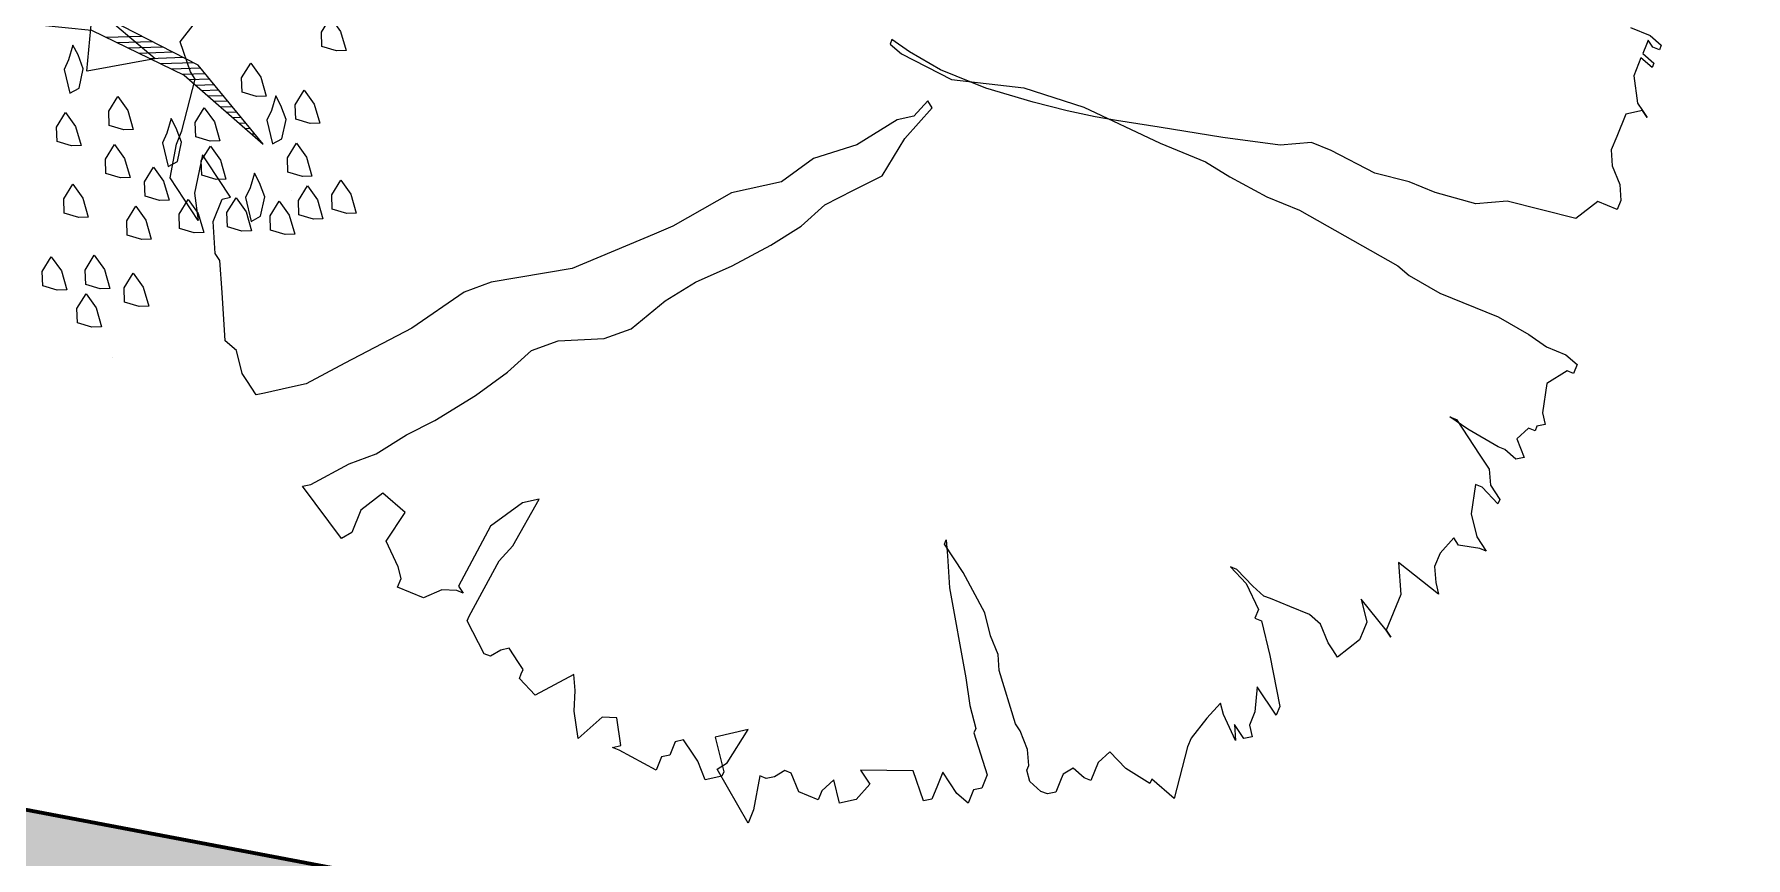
# Model space of a CAD drawing. Header units: millimetres. Extents: x 111 to 1506, y 14 to 566.
# Drawn here: x 224.994 to 227.11, y 92.534 to 93.551 of the extents above; entities that cross this region are included whole.
import ezdxf

# ---------------------------------------------------------------- set-up
doc = ezdxf.new("R2010")
doc.units = ezdxf.units.MM
doc.layers.add('ARBOLES', color=78, linetype='Continuous', lineweight=5)
doc.layers.add('G', color=254, linetype='Continuous', lineweight=5)
doc.layers.add('fer', color=8, linetype='Continuous')

# ---------------------------------------------------------------- blocks, each defined once
blk = doc.blocks.new('tr')
at = {"layer": 'fer', "color": 97}
for p, q in [((1378.7648, 206.7174), (1378.7707, 206.7347)), ((1378.7648, 206.7174), (1378.7707, 206.7347)), ((1378.7707, 206.7347), (1378.7827, 206.7347)), ((1378.7707, 206.7347), (1378.7707, 206.7347)), ((1378.7707, 206.7347), (1378.7827, 206.7347)), ((1378.7707, 206.7347), (1378.7707, 206.7347)), ((1378.7827, 206.7347), (1378.7827, 206.7261)), ((1378.7827, 206.7347), (1378.7827, 206.7261)), ((1378.7827, 206.7261), (1378.8065, 206.7087)), ((1378.7827, 206.7261), (1378.7827, 206.7261)), ((1378.7827, 206.7261), (1378.8065, 206.7087)), ((1378.7827, 206.7261), (1378.7827, 206.7261)), ((1378.8422, 206.7174), (1378.8541, 206.7261)), ((1378.8422, 206.7174), (1378.8541, 206.7261)), ((1378.8541, 206.7261), (1378.86, 206.7174)), ((1378.8541, 206.7261), (1378.8541, 206.7261)), ((1378.8541, 206.7261), (1378.86, 206.7174)), ((1378.8541, 206.7261), (1378.8541, 206.7261)), ((1378.5446, 206.7001), (1378.5625, 206.7087)), ((1378.5446, 206.7001), (1378.5625, 206.7087)), ((1378.5625, 206.7087), (1378.5744, 206.7087)), ((1378.5625, 206.7087), (1378.5625, 206.7087)), ((1378.5625, 206.7087), (1378.5744, 206.7087)), ((1378.5625, 206.7087), (1378.5625, 206.7087)), ((1378.5744, 206.7087), (1378.5744, 206.6827)), ((1378.5744, 206.7087), (1378.5744, 206.7087)), ((1378.5744, 206.7087), (1378.5744, 206.6827)), ((1378.5744, 206.7087), (1378.5744, 206.7087)), ((1378.7648, 206.6914), (1378.7648, 206.7174)), ((1378.7648, 206.6914), (1378.7648, 206.7174)), ((1378.8065, 206.7087), (1378.8422, 206.7174)), ((1378.8065, 206.7087), (1378.8422, 206.7174)), ((1378.86, 206.7174), (1378.866, 206.7174)), ((1378.86, 206.7174), (1378.866, 206.7174)), ((1378.866, 206.7174), (1378.866, 206.7087)), ((1378.866, 206.7174), (1378.866, 206.7087)), ((1378.866, 206.7087), (1378.8838, 206.7001)), ((1378.866, 206.7087), (1378.8838, 206.7001)), ((1378.8838, 206.7001), (1378.9017, 206.7174)), ((1378.8838, 206.7001), (1378.9017, 206.7174)), ((1378.9017, 206.7174), (1378.9076, 206.7087)), ((1378.9017, 206.7174), (1378.9076, 206.7087)), ((1378.9076, 206.7087), (1378.9017, 206.6914)), ((1378.9076, 206.7087), (1378.9017, 206.6914)), ((1378.9493, 206.6914), (1378.9612, 206.7087)), ((1378.9493, 206.6914), (1378.9612, 206.7087)), ((1378.9671, 206.7087), (1378.9552, 206.6827)), ((1378.9671, 206.7087), (1378.9552, 206.6827)), ((1378.9612, 206.7087), (1378.9671, 206.7087)), ((1378.9612, 206.7087), (1378.9671, 206.7087)), ((1379.0147, 206.7001), (1379.0266, 206.7174)), ((1379.0147, 206.7001), (1379.0266, 206.7174)), ((1379.0266, 206.7174), (1379.0266, 206.7087)), ((1379.0266, 206.7174), (1379.0266, 206.7087)), ((1379.0266, 206.7087), (1379.0326, 206.6827)), ((1379.0266, 206.7087), (1379.0326, 206.6827)), ((1378.3601, 206.6654), (1378.3661, 206.6827)), ((1378.3601, 206.6654), (1378.3661, 206.6827)), ((1378.3661, 206.6827), (1378.372, 206.6827)), ((1378.3661, 206.6827), (1378.372, 206.6827)), ((1378.372, 206.6827), (1378.372, 206.6741)), ((1378.372, 206.6827), (1378.372, 206.6741)), ((1378.3839, 206.6654), (1378.3899, 206.6827)), ((1378.3839, 206.6654), (1378.3899, 206.6827)), ((1378.3958, 206.6827), (1378.3899, 206.6654)), ((1378.3899, 206.6827), (1378.3958, 206.6827)), ((1378.3958, 206.6827), (1378.3899, 206.6654)), ((1378.3899, 206.6827), (1378.3958, 206.6827)), ((1378.4137, 206.6654), (1378.4434, 206.6827)), ((1378.4137, 206.6654), (1378.4434, 206.6827)), ((1378.4434, 206.6827), (1378.4494, 206.6914)), ((1378.4434, 206.6827), (1378.4494, 206.6914)), ((1378.4553, 206.7001), (1378.4494, 206.6914)), ((1378.4494, 206.6914), (1378.4553, 206.7001)), ((1378.4553, 206.7001), (1378.4494, 206.6914)), ((1378.4494, 206.6914), (1378.4553, 206.7001)), ((1378.4494, 206.6914), (1378.4613, 206.6741)), ((1378.4494, 206.6914), (1378.4613, 206.6741)), ((1378.5089, 206.6741), (1378.5268, 206.6827)), ((1378.5089, 206.6741), (1378.5268, 206.6827)), ((1378.5268, 206.6827), (1378.5446, 206.7001)), ((1378.5268, 206.6827), (1378.5446, 206.7001)), ((1378.5446, 206.7001), (1378.5446, 206.7001)), ((1378.5446, 206.7001), (1378.5446, 206.7001)), ((1378.5744, 206.6827), (1378.6041, 206.6654)), ((1378.5744, 206.6827), (1378.6041, 206.6654)), ((1378.7588, 206.6654), (1378.7648, 206.6914)), ((1378.7588, 206.6654), (1378.7648, 206.6914)), ((1378.9017, 206.6827), (1378.8957, 206.6394)), ((1378.9017, 206.6827), (1378.8957, 206.6394)), ((1378.9017, 206.6914), (1378.9017, 206.6827)), ((1378.9017, 206.6914), (1378.9017, 206.6827)), ((1378.9195, 206.6654), (1378.9314, 206.6827)), ((1378.9195, 206.6654), (1378.9314, 206.6827)), ((1378.9314, 206.6827), (1378.9493, 206.6914)), ((1378.9314, 206.6827), (1378.9493, 206.6914)), ((1378.9552, 206.6741), (1378.9909, 206.6827)), ((1378.9552, 206.6827), (1378.9552, 206.6741)), ((1378.9552, 206.6741), (1378.9909, 206.6827)), ((1378.9552, 206.6827), (1378.9552, 206.6741)), ((1378.9909, 206.6827), (1379.0147, 206.7001)), ((1378.9909, 206.6827), (1379.0147, 206.7001)), ((1379.0326, 206.6827), (1379.0266, 206.6741)), ((1379.0326, 206.6827), (1379.0266, 206.6741)), ((1379.0981, 206.6827), (1379.0802, 206.6221)), ((1379.0981, 206.6827), (1379.0802, 206.6221)), ((1379.0862, 206.6741), (1379.0981, 206.6827)), ((1379.0862, 206.6741), (1379.0981, 206.6827)), ((1378.3601, 206.6394), (1378.3601, 206.6654)), ((1378.3601, 206.6394), (1378.3601, 206.6654)), ((1378.372, 206.6741), (1378.3661, 206.6654)), ((1378.372, 206.6741), (1378.3661, 206.6654)), ((1378.3661, 206.6654), (1378.372, 206.6654)), ((1378.3661, 206.6654), (1378.372, 206.6654)), ((1378.372, 206.6654), (1378.3839, 206.6654)), ((1378.372, 206.6654), (1378.3839, 206.6654)), ((1378.3899, 206.6654), (1378.4137, 206.6654)), ((1378.3899, 206.6654), (1378.4137, 206.6654)), ((1378.4613, 206.6741), (1378.491, 206.6741)), ((1378.4613, 206.6741), (1378.491, 206.6741)), ((1378.491, 206.6741), (1378.5089, 206.6741)), ((1378.491, 206.6741), (1378.5089, 206.6741)), ((1378.6041, 206.6654), (1378.6101, 206.6221)), ((1378.6041, 206.6654), (1378.6101, 206.6221)), ((1378.7529, 206.6221), (1378.7588, 206.6654)), ((1378.7529, 206.6221), (1378.7588, 206.6654)), ((1378.8898, 206.6221), (1378.9195, 206.6654)), ((1378.8898, 206.6221), (1378.9195, 206.6654)), ((1379.0266, 206.6741), (1379.0505, 206.6654)), ((1379.0266, 206.6741), (1379.0505, 206.6654)), ((1379.0505, 206.6654), (1379.0683, 206.6654)), ((1379.0505, 206.6654), (1379.0683, 206.6654)), ((1379.0683, 206.6654), (1379.0862, 206.6741)), ((1379.0683, 206.6654), (1379.0862, 206.6741)), ((1378.8957, 206.6394), (1378.8898, 206.6134)), ((1378.8957, 206.6394), (1378.8898, 206.6134)), ((1379.0802, 206.6221), (1379.1159, 206.6394)), ((1379.0802, 206.6221), (1379.1159, 206.6394)), ((1379.1159, 206.6394), (1379.1635, 206.6394)), ((1379.1159, 206.6394), (1379.1635, 206.6394)), ((1379.1635, 206.6394), (1379.1397, 206.5961)), ((1379.1635, 206.6394), (1379.1397, 206.5961)), ((1379.1695, 206.6481), (1379.1635, 206.6394)), ((1379.1635, 206.6394), (1379.1695, 206.6481)), ((1379.1695, 206.6481), (1379.1635, 206.6394)), ((1379.1635, 206.6394), (1379.1695, 206.6481)), ((1378.6101, 206.6221), (1378.616, 206.5788)), ((1378.6101, 206.6221), (1378.616, 206.5788)), ((1378.7529, 206.5441), (1378.7529, 206.6221)), ((1378.7529, 206.5441), (1378.7529, 206.6221)), ((1378.8898, 206.6134), (1378.8898, 206.6221)), ((1378.8898, 206.6134), (1378.8898, 206.6221)), ((1379.1397, 206.5961), (1379.1635, 206.6134)), ((1379.1397, 206.5961), (1379.1635, 206.6134)), ((1379.1635, 206.6134), (1379.1754, 206.6134)), ((1379.1635, 206.6134), (1379.1754, 206.6134)), ((1379.1754, 206.6134), (1379.1873, 206.6134)), ((1379.1754, 206.6134), (1379.1873, 206.6134)), ((1379.1873, 206.6134), (1379.2171, 206.5961)), ((1379.1873, 206.6134), (1379.2171, 206.5961)), ((1379.2171, 206.5961), (1379.2111, 206.5874)), ((1379.2171, 206.5961), (1379.2111, 206.5874)), ((1378.616, 206.5788), (1378.6339, 206.5441)), ((1378.616, 206.5788), (1378.6339, 206.5441)), ((1379.2052, 206.5788), (1379.1873, 206.5614)), ((1379.2052, 206.5788), (1379.1873, 206.5614)), ((1379.2111, 206.5874), (1379.2052, 206.5788)), ((1379.2111, 206.5874), (1379.2052, 206.5788)), ((1379.1873, 206.5614), (1379.1814, 206.5441)), ((1379.1873, 206.5614), (1379.1814, 206.5441)), ((1378.6339, 206.5441), (1378.6398, 206.4921)), ((1378.6339, 206.5441), (1378.6398, 206.4921)), ((1378.7469, 206.5008), (1378.7529, 206.5441)), ((1378.7469, 206.5008), (1378.7529, 206.5441)), ((1379.1814, 206.5441), (1379.1814, 206.5181)), ((1379.1814, 206.5441), (1379.1814, 206.5181)), ((1379.2468, 206.5181), (1379.3004, 206.5528)), ((1379.2468, 206.5181), (1379.3004, 206.5528)), ((1379.3123, 206.5528), (1379.2885, 206.5181)), ((1379.3123, 206.5528), (1379.2885, 206.5181)), ((1379.3004, 206.5528), (1379.3123, 206.5528)), ((1379.3004, 206.5528), (1379.3123, 206.5528)), ((1379.3123, 206.5528), (1379.3123, 206.5528)), ((1379.3123, 206.5528), (1379.3123, 206.5528)), ((1379.3361, 206.5268), (1379.348, 206.5354)), ((1379.3361, 206.5268), (1379.348, 206.5354)), ((1379.348, 206.5354), (1379.354, 206.5268)), ((1379.348, 206.5354), (1379.354, 206.5268)), ((1379.1814, 206.5181), (1379.1814, 206.4921)), ((1379.1814, 206.5181), (1379.1814, 206.4921)), ((1379.2111, 206.4921), (1379.2468, 206.5181)), ((1379.2111, 206.4921), (1379.2468, 206.5181)), ((1379.2468, 206.5181), (1379.2468, 206.5181)), ((1379.2468, 206.5181), (1379.2468, 206.5181)), ((1379.2885, 206.5181), (1379.3182, 206.5268)), ((1379.2885, 206.5181), (1379.3182, 206.5268)), ((1379.2885, 206.5181), (1379.2885, 206.5181)), ((1379.2885, 206.5181), (1379.2885, 206.5181)), ((1379.3182, 206.5268), (1379.3361, 206.5268)), ((1379.3182, 206.5268), (1379.3361, 206.5268)), ((1379.3599, 206.5181), (1379.3361, 206.4921)), ((1379.3599, 206.5181), (1379.3361, 206.4921)), ((1379.354, 206.5268), (1379.3421, 206.5094)), ((1379.354, 206.5268), (1379.3421, 206.5094)), ((1379.3421, 206.5094), (1379.3599, 206.5181)), ((1379.3421, 206.5094), (1379.3599, 206.5181)), ((1378.6398, 206.4921), (1378.6398, 206.4574)), ((1378.6398, 206.4921), (1378.6398, 206.4574)), ((1378.741, 206.4834), (1378.7469, 206.5008)), ((1378.741, 206.4834), (1378.7469, 206.5008)), ((1379.1814, 206.4921), (1379.1814, 206.4834)), ((1379.1814, 206.4921), (1379.1814, 206.4834)), ((1379.2111, 206.4834), (1379.2111, 206.4921)), ((1379.2111, 206.4834), (1379.2111, 206.4921)), ((1379.3361, 206.4921), (1379.3242, 206.4834)), ((1379.3361, 206.4921), (1379.3242, 206.4834)), ((1378.7231, 206.3448), (1378.741, 206.4834)), ((1378.7231, 206.3448), (1378.741, 206.4834)), ((1379.1754, 206.4574), (1379.1992, 206.4834)), ((1379.1814, 206.4834), (1379.1754, 206.4661)), ((1379.1754, 206.4574), (1379.1992, 206.4834)), ((1379.1814, 206.4834), (1379.1754, 206.4661)), ((1379.1992, 206.4834), (1379.2111, 206.4834)), ((1379.1992, 206.4834), (1379.2111, 206.4834)), ((1379.3242, 206.4834), (1379.348, 206.4748)), ((1379.3242, 206.4834), (1379.348, 206.4748)), ((1379.348, 206.4748), (1379.3778, 206.4661)), ((1379.348, 206.4748), (1379.3778, 206.4661)), ((1379.3897, 206.4661), (1379.4551, 206.4748)), ((1379.3897, 206.4661), (1379.4551, 206.4748)), ((1379.4551, 206.4748), (1379.4432, 206.4401)), ((1379.4551, 206.4748), (1379.4432, 206.4401)), ((1379.4551, 206.4748), (1379.4551, 206.4748)), ((1379.4551, 206.4748), (1379.4551, 206.4748)), ((1378.6398, 206.4574), (1378.6458, 206.4141)), ((1378.6398, 206.4574), (1378.6458, 206.4141)), ((1379.1754, 206.4661), (1379.1635, 206.4401)), ((1379.1754, 206.4661), (1379.1635, 206.4401)), ((1379.1635, 206.4314), (1379.1754, 206.4574)), ((1379.1635, 206.4314), (1379.1754, 206.4574)), ((1379.1754, 206.4661), (1379.1754, 206.4661)), ((1379.1754, 206.4661), (1379.1754, 206.4661)), ((1379.3778, 206.4661), (1379.3897, 206.4661)), ((1379.3778, 206.4661), (1379.3897, 206.4661)), ((1379.1635, 206.4401), (1379.1635, 206.4314)), ((1379.1635, 206.4401), (1379.1635, 206.4314)), ((1379.4492, 206.4401), (1379.4432, 206.4054)), ((1379.4432, 206.4401), (1379.4492, 206.4401)), ((1379.4492, 206.4401), (1379.4432, 206.4054)), ((1379.4432, 206.4401), (1379.4492, 206.4401)), ((1378.6458, 206.4141), (1378.6398, 206.3534)), ((1378.6458, 206.4141), (1378.6398, 206.3534)), ((1379.4432, 206.4054), (1379.4313, 206.3794)), ((1379.4432, 206.4054), (1379.4313, 206.3794)), ((1379.4432, 206.4054), (1379.4432, 206.4054)), ((1379.4432, 206.4054), (1379.4432, 206.4054)), ((1379.4313, 206.3794), (1379.4492, 206.3708)), ((1379.4313, 206.3794), (1379.4313, 206.3794)), ((1379.4313, 206.3794), (1379.4492, 206.3708)), ((1379.4313, 206.3794), (1379.4313, 206.3794)), ((1379.4492, 206.3708), (1379.4611, 206.3708)), ((1379.4492, 206.3708), (1379.4611, 206.3708)), ((1379.4611, 206.3708), (1379.473, 206.3708)), ((1379.4611, 206.3708), (1379.473, 206.3708)), ((1379.473, 206.3708), (1379.473, 206.3621)), ((1379.473, 206.3708), (1379.473, 206.3621)), ((1378.6398, 206.3534), (1378.6398, 206.3274)), ((1378.6398, 206.3534), (1378.6398, 206.3274)), ((1378.7231, 206.3014), (1378.7231, 206.3448)), ((1378.7231, 206.3014), (1378.7231, 206.3448)), ((1379.473, 206.3621), (1379.467, 206.3448)), ((1379.473, 206.3621), (1379.467, 206.3448)), ((1379.467, 206.3448), (1379.4789, 206.3361)), ((1379.467, 206.3448), (1379.467, 206.3448)), ((1379.467, 206.3448), (1379.4789, 206.3361)), ((1379.467, 206.3448), (1379.467, 206.3448)), ((1378.6398, 206.3274), (1378.6577, 206.2928)), ((1378.6398, 206.3274), (1378.6577, 206.2928)), ((1379.4789, 206.3361), (1379.4849, 206.3361)), ((1379.4789, 206.3361), (1379.4849, 206.3361)), ((1379.4849, 206.3361), (1379.5027, 206.3361)), ((1379.4849, 206.3361), (1379.5027, 206.3361)), ((1379.5027, 206.3361), (1379.5087, 206.3274)), ((1379.5027, 206.3361), (1379.5087, 206.3274)), ((1379.5087, 206.3274), (1379.5087, 206.3188)), ((1379.5087, 206.3274), (1379.5087, 206.3188)), ((1378.7172, 206.2495), (1378.7231, 206.3014)), ((1378.7172, 206.2495), (1378.7231, 206.3014)), ((1379.5027, 206.3014), (1379.4908, 206.2928)), ((1379.5027, 206.3014), (1379.4908, 206.2928)), ((1379.5087, 206.3188), (1379.5027, 206.3014)), ((1379.5087, 206.3188), (1379.5027, 206.3014)), ((1378.6577, 206.2928), (1378.6755, 206.2235)), ((1378.6577, 206.2928), (1378.6755, 206.2235)), ((1379.467, 206.2841), (1379.4492, 206.2668)), ((1379.467, 206.2841), (1379.4492, 206.2668)), ((1379.4849, 206.2928), (1379.467, 206.2841)), ((1379.4849, 206.2928), (1379.467, 206.2841)), ((1379.4908, 206.2928), (1379.4849, 206.2928)), ((1379.4908, 206.2928), (1379.4849, 206.2928)), ((1379.4432, 206.2581), (1379.3897, 206.2148)), ((1379.4432, 206.2581), (1379.3897, 206.2148)), ((1379.4492, 206.2668), (1379.4432, 206.2581)), ((1379.4492, 206.2668), (1379.4432, 206.2581)), ((1378.7112, 206.2148), (1378.7172, 206.2495)), ((1378.7112, 206.2148), (1378.7172, 206.2495)), ((1379.473, 206.2148), (1379.5146, 206.2495)), ((1379.473, 206.2148), (1379.5146, 206.2495)), ((1379.5146, 206.2495), (1379.5325, 206.2495)), ((1379.5146, 206.2495), (1379.5325, 206.2495)), ((1379.5325, 206.2495), (1379.5384, 206.2408)), ((1379.5325, 206.2495), (1379.5384, 206.2408)), ((1379.5384, 206.2408), (1379.5563, 206.2408)), ((1379.5384, 206.2408), (1379.5563, 206.2408)), ((1379.5563, 206.2408), (1379.5503, 206.2235)), ((1379.5563, 206.2408), (1379.5503, 206.2235)), ((1378.6755, 206.2235), (1378.6934, 206.1455)), ((1378.6755, 206.2235), (1378.6934, 206.1455)), ((1379.5503, 206.2235), (1379.5325, 206.1975)), ((1379.5503, 206.2235), (1379.5325, 206.1975)), ((1378.7112, 206.1541), (1378.7112, 206.2148)), ((1378.7112, 206.1541), (1378.7112, 206.2148)), ((1379.3718, 206.2061), (1379.354, 206.1888)), ((1379.3718, 206.2061), (1379.354, 206.1888)), ((1379.3897, 206.2148), (1379.3718, 206.2061)), ((1379.3897, 206.2148), (1379.3718, 206.2061)), ((1379.4135, 206.1801), (1379.4432, 206.1975)), ((1379.4135, 206.1801), (1379.4432, 206.1975)), ((1379.4432, 206.1975), (1379.467, 206.2148)), ((1379.4432, 206.1975), (1379.467, 206.2148)), ((1379.467, 206.2148), (1379.473, 206.2148)), ((1379.467, 206.2148), (1379.473, 206.2148)), ((1379.5325, 206.1975), (1379.5503, 206.1975)), ((1379.5325, 206.1975), (1379.5503, 206.1975)), ((1379.5503, 206.1975), (1379.5682, 206.1975)), ((1379.5503, 206.1975), (1379.5682, 206.1975)), ((1379.5682, 206.1975), (1379.5741, 206.1888)), ((1379.5682, 206.1975), (1379.5741, 206.1888)), ((1379.3182, 206.1195), (1379.4135, 206.1801)), ((1379.3182, 206.1195), (1379.4135, 206.1801)), ((1379.354, 206.1888), (1379.3302, 206.1715)), ((1379.354, 206.1888), (1379.3302, 206.1715)), ((1379.5741, 206.1888), (1379.5444, 206.1628)), ((1379.5741, 206.1888), (1379.5444, 206.1628)), ((1378.7053, 206.0501), (1378.7112, 206.1541)), ((1378.7053, 206.0501), (1378.7112, 206.1541)), ((1379.3302, 206.1715), (1379.2944, 206.1281)), ((1379.3302, 206.1715), (1379.2944, 206.1281)), ((1379.5444, 206.1628), (1379.5682, 206.1021)), ((1379.5444, 206.1628), (1379.5682, 206.1021)), ((1378.6934, 206.1455), (1378.7053, 206.0935)), ((1378.6934, 206.1455), (1378.7053, 206.0935)), ((1379.2944, 206.1281), (1379.2706, 206.0935)), ((1379.2944, 206.1281), (1379.2706, 206.0935)), ((1379.2825, 206.1021), (1379.3182, 206.1195)), ((1379.2825, 206.1021), (1379.3182, 206.1195)), ((1379.5682, 206.1021), (1379.5741, 206.1108)), ((1379.5682, 206.1021), (1379.5741, 206.1108)), ((1379.5741, 206.1108), (1379.5801, 206.1195)), ((1379.5741, 206.1108), (1379.5801, 206.1195)), ((1379.5801, 206.1195), (1379.6039, 206.1108)), ((1379.5801, 206.1195), (1379.6039, 206.1108)), ((1379.6039, 206.1108), (1379.6158, 206.0935)), ((1379.6039, 206.1108), (1379.6158, 206.0935)), ((1378.7053, 206.0935), (1378.7112, 206.0675)), ((1378.7053, 206.0935), (1378.7112, 206.0675)), ((1379.2647, 206.0935), (1379.2825, 206.1021)), ((1379.2647, 206.0935), (1379.2825, 206.1021)), ((1379.2706, 206.0935), (1379.2647, 206.0935)), ((1379.2706, 206.0935), (1379.2647, 206.0935)), ((1379.6158, 206.0935), (1379.592, 206.0761)), ((1379.6158, 206.0935), (1379.592, 206.0761)), ((1378.7112, 206.0675), (1378.7172, 206.0328)), ((1378.7112, 206.0675), (1378.7172, 206.0328)), ((1379.592, 206.0761), (1379.6099, 206.0675)), ((1379.592, 206.0761), (1379.6099, 206.0675)), ((1379.6099, 206.0675), (1379.6218, 206.0675)), ((1379.6099, 206.0675), (1379.6218, 206.0675)), ((1379.6218, 206.0675), (1379.6218, 206.0415)), ((1379.6218, 206.0675), (1379.6218, 206.0415)), ((1378.7112, 205.9722), (1378.7053, 206.0501)), ((1378.7112, 205.9722), (1378.7053, 206.0501)), ((1378.7172, 206.0328), (1378.7231, 205.9895)), ((1378.7172, 206.0328), (1378.7231, 205.9895)), ((1379.6218, 206.0415), (1379.6039, 206.0241)), ((1379.6218, 206.0415), (1379.6039, 206.0241)), ((1379.6039, 206.0241), (1379.6039, 206.0155)), ((1379.6039, 206.0241), (1379.6039, 206.0155)), ((1379.6039, 206.0155), (1379.6158, 206.0068)), ((1379.6039, 206.0155), (1379.6158, 206.0068)), ((1379.6158, 206.0068), (1379.6218, 205.9981)), ((1379.6158, 206.0068), (1379.6218, 205.9981)), ((1378.7231, 205.9895), (1378.7291, 205.9288)), ((1378.7231, 205.9895), (1378.7291, 205.9288)), ((1379.6218, 205.9895), (1379.6634, 205.9981)), ((1379.6218, 205.9981), (1379.6218, 205.9895)), ((1379.6218, 205.9895), (1379.6634, 205.9981)), ((1379.6218, 205.9981), (1379.6218, 205.9895)), ((1379.6813, 205.9981), (1379.6337, 205.9375)), ((1379.6813, 205.9981), (1379.6337, 205.9375)), ((1379.6634, 205.9981), (1379.6813, 205.9981)), ((1379.6634, 205.9981), (1379.6813, 205.9981)), ((1378.735, 205.8855), (1378.7112, 205.9722)), ((1378.735, 205.8855), (1378.7112, 205.9722)), ((1379.5741, 205.9548), (1379.598, 205.9202)), ((1379.6218, 205.9462), (1379.5741, 205.9548)), ((1379.5741, 205.9548), (1379.598, 205.9202)), ((1379.6218, 205.9462), (1379.5741, 205.9548)), ((1379.598, 205.9202), (1379.6337, 205.9462)), ((1379.598, 205.9202), (1379.6337, 205.9462)), ((1379.6337, 205.9375), (1379.6218, 205.9462)), ((1379.6337, 205.9375), (1379.6218, 205.9462)), ((1379.6337, 205.9462), (1379.6396, 205.9462)), ((1379.6337, 205.9462), (1379.6396, 205.9462)), ((1379.6396, 205.9462), (1379.6515, 205.9288)), ((1379.6396, 205.9462), (1379.6515, 205.9288)), ((1378.7291, 205.9288), (1378.7291, 205.8682)), ((1378.7291, 205.9288), (1378.7291, 205.8682)), ((1379.6515, 205.9288), (1379.6337, 205.9115)), ((1379.6515, 205.9288), (1379.6337, 205.9115)), ((1379.6277, 205.9028), (1379.6158, 205.8855)), ((1379.6277, 205.9028), (1379.6158, 205.8855)), ((1379.6337, 205.9115), (1379.6277, 205.9028)), ((1379.6337, 205.9115), (1379.6277, 205.9028)), ((1379.6337, 205.9115), (1379.6337, 205.9115)), ((1379.6337, 205.9115), (1379.6337, 205.9115)), ((1378.7291, 205.8162), (1378.735, 205.8855)), ((1378.7291, 205.8162), (1378.735, 205.8855)), ((1378.7767, 205.8768), (1378.7707, 205.8682)), ((1378.7767, 205.8768), (1378.7707, 205.8682)), ((1378.8243, 205.8595), (1378.7767, 205.8768)), ((1378.8243, 205.8595), (1378.7767, 205.8768)), ((1379.6158, 205.8855), (1379.6218, 205.8768)), ((1379.6158, 205.8855), (1379.6218, 205.8768)), ((1379.6218, 205.8768), (1379.6396, 205.8768)), ((1379.6218, 205.8768), (1379.6396, 205.8768)), ((1379.6396, 205.8768), (1379.6456, 205.8682)), ((1379.6396, 205.8768), (1379.6456, 205.8682)), ((1378.7291, 205.8682), (1378.7231, 205.8248)), ((1378.7291, 205.8682), (1378.7231, 205.8248)), ((1378.7707, 205.8682), (1378.7946, 205.8595)), ((1378.7707, 205.8682), (1378.7946, 205.8595)), ((1378.7946, 205.8595), (1378.8065, 205.8422)), ((1378.7946, 205.8595), (1378.8065, 205.8422)), ((1378.8779, 205.8508), (1378.8243, 205.8595)), ((1378.8779, 205.8508), (1378.8243, 205.8595)), ((1379.6456, 205.8682), (1379.6634, 205.8682)), ((1379.6456, 205.8682), (1379.6456, 205.8682)), ((1379.6456, 205.8682), (1379.6634, 205.8682)), ((1379.6456, 205.8682), (1379.6456, 205.8682)), ((1379.6634, 205.8682), (1379.6575, 205.8162)), ((1379.6634, 205.8682), (1379.6575, 205.8162)), ((1378.8065, 205.8422), (1378.8541, 205.8075)), ((1378.8065, 205.8422), (1378.8541, 205.8075)), ((1378.9076, 205.8248), (1378.8779, 205.8508)), ((1378.9076, 205.8248), (1378.8779, 205.8508)), ((1378.7231, 205.8248), (1378.7172, 205.7988)), ((1378.7231, 205.8248), (1378.7172, 205.7988)), ((1378.7231, 205.7988), (1378.7291, 205.8162)), ((1378.7231, 205.7988), (1378.7291, 205.8162)), ((1378.9374, 205.7988), (1378.9076, 205.8248)), ((1378.9374, 205.7988), (1378.9076, 205.8248)), ((1379.6515, 205.8162), (1379.6218, 205.7988)), ((1379.6515, 205.8162), (1379.6218, 205.7988)), ((1379.6575, 205.8075), (1379.6515, 205.8162)), ((1379.6575, 205.8075), (1379.6515, 205.8162)), ((1379.6575, 205.8162), (1379.6575, 205.8075)), ((1379.6575, 205.8162), (1379.6575, 205.8075)), ((1378.7172, 205.7988), (1378.7231, 205.7988)), ((1378.7172, 205.7988), (1378.7231, 205.7988)), ((1378.8541, 205.8075), (1378.8898, 205.7642)), ((1378.8541, 205.8075), (1378.8898, 205.7642)), ((1378.9731, 205.7815), (1378.9374, 205.7988)), ((1378.9731, 205.7815), (1378.9374, 205.7988)), ((1379.6218, 205.7988), (1379.6277, 205.7815)), ((1379.6218, 205.7988), (1379.6277, 205.7815)), ((1379.0088, 205.7555), (1378.9731, 205.7815)), ((1379.0088, 205.7555), (1378.9731, 205.7815)), ((1379.6277, 205.7815), (1379.6634, 205.7642)), ((1379.6277, 205.7815), (1379.6634, 205.7642)), ((1378.8898, 205.7642), (1378.9314, 205.7382)), ((1378.8898, 205.7642), (1378.9314, 205.7382)), ((1379.0505, 205.7208), (1379.0088, 205.7555)), ((1379.0505, 205.7208), (1379.0088, 205.7555)), ((1379.6634, 205.7642), (1379.6337, 205.7468)), ((1379.6634, 205.7642), (1379.6337, 205.7468)), ((1379.6634, 205.7642), (1379.6634, 205.7642)), ((1379.6634, 205.7642), (1379.6634, 205.7642)), ((1378.9314, 205.7382), (1378.9671, 205.6862)), ((1378.9314, 205.7382), (1378.9671, 205.6862)), ((1379.6099, 205.7382), (1379.592, 205.7295)), ((1379.6099, 205.7382), (1379.592, 205.7295)), ((1379.592, 205.7295), (1379.6337, 205.6948)), ((1379.592, 205.7295), (1379.6337, 205.6948)), ((1379.6337, 205.7468), (1379.6099, 205.7382)), ((1379.6337, 205.7468), (1379.6099, 205.7382)), ((1379.0862, 205.6862), (1379.0505, 205.7208)), ((1379.0862, 205.6862), (1379.0505, 205.7208)), ((1378.9671, 205.6862), (1379.0326, 205.6342)), ((1378.9671, 205.6862), (1379.0326, 205.6342)), ((1379.1219, 205.6602), (1379.0862, 205.6862)), ((1379.1219, 205.6602), (1379.0862, 205.6862)), ((1379.6337, 205.6948), (1379.6218, 205.6688)), ((1379.6337, 205.6948), (1379.6218, 205.6688)), ((1379.6337, 205.6948), (1379.6337, 205.6948)), ((1379.6337, 205.6948), (1379.6337, 205.6948)), ((1379.6099, 205.6688), (1379.6039, 205.6602)), ((1379.6099, 205.6688), (1379.6039, 205.6602)), ((1379.6158, 205.6688), (1379.6099, 205.6688)), ((1379.6158, 205.6688), (1379.6099, 205.6688)), ((1379.6218, 205.6688), (1379.6158, 205.6688)), ((1379.6218, 205.6688), (1379.6158, 205.6688)), ((1379.1695, 205.6342), (1379.1219, 205.6602)), ((1379.1695, 205.6342), (1379.1219, 205.6602)), ((1379.6039, 205.6602), (1379.592, 205.6429)), ((1379.6039, 205.6602), (1379.592, 205.6429)), ((1379.0326, 205.6342), (1379.0505, 205.6169)), ((1379.0326, 205.6342), (1379.0505, 205.6169)), ((1379.1933, 205.6082), (1379.1695, 205.6342)), ((1379.1933, 205.6082), (1379.1695, 205.6342)), ((1379.592, 205.6429), (1379.598, 205.6342)), ((1379.592, 205.6429), (1379.598, 205.6342)), ((1379.598, 205.6342), (1379.6099, 205.6255)), ((1379.598, 205.6342), (1379.6099, 205.6255)), ((1379.6099, 205.6255), (1379.6099, 205.6169)), ((1379.6099, 205.6255), (1379.6099, 205.6169)), ((1379.0505, 205.6169), (1379.1278, 205.5389)), ((1379.0505, 205.6169), (1379.1278, 205.5389)), ((1379.2171, 205.5562), (1379.1933, 205.6082)), ((1379.2171, 205.5562), (1379.1933, 205.6082)), ((1379.4075, 205.6082), (1379.4194, 205.5909)), ((1379.473, 205.5995), (1379.4075, 205.6082)), ((1379.4075, 205.6082), (1379.4194, 205.5909)), ((1379.473, 205.5995), (1379.4075, 205.6082)), ((1379.6099, 205.6169), (1379.5801, 205.5822)), ((1379.6099, 205.6169), (1379.5801, 205.5822)), ((1379.4194, 205.5909), (1379.4611, 205.5649)), ((1379.4194, 205.5909), (1379.4611, 205.5649)), ((1379.4968, 205.5909), (1379.473, 205.5995)), ((1379.4968, 205.5909), (1379.473, 205.5995)), ((1379.5741, 205.5822), (1379.4968, 205.5909)), ((1379.5741, 205.5822), (1379.4968, 205.5909)), ((1379.5801, 205.5822), (1379.5741, 205.5822)), ((1379.5801, 205.5822), (1379.5741, 205.5822)), ((1379.4611, 205.5649), (1379.5444, 205.5562)), ((1379.4611, 205.5649), (1379.5444, 205.5562)), ((1379.5444, 205.5562), (1379.5503, 205.5649)), ((1379.5444, 205.5562), (1379.5503, 205.5649)), ((1379.5503, 205.5649), (1379.5503, 205.5562)), ((1379.5503, 205.5649), (1379.5503, 205.5562)), ((1379.1278, 205.5389), (1379.1814, 205.4522)), ((1379.1278, 205.5389), (1379.1814, 205.4522)), ((1379.2409, 205.5302), (1379.2171, 205.5562)), ((1379.2409, 205.5302), (1379.2171, 205.5562)), ((1379.5503, 205.5562), (1379.5563, 205.5389)), ((1379.5503, 205.5562), (1379.5563, 205.5389)), ((1379.5563, 205.5389), (1379.5741, 205.5215)), ((1379.5563, 205.5389), (1379.5741, 205.5215)), ((1379.2766, 205.5129), (1379.2409, 205.5302)), ((1379.2766, 205.5129), (1379.2409, 205.5302)), ((1379.5741, 205.5215), (1379.5741, 205.5042)), ((1379.5741, 205.5215), (1379.5741, 205.5042)), ((1379.3182, 205.4869), (1379.2766, 205.5129)), ((1379.3182, 205.4869), (1379.2766, 205.5129)), ((1379.5741, 205.5042), (1379.5741, 205.4869)), ((1379.5741, 205.5042), (1379.5741, 205.4869)), ((1379.3659, 205.4522), (1379.3182, 205.4869)), ((1379.3659, 205.4522), (1379.3182, 205.4869)), ((1379.5503, 205.4782), (1379.5265, 205.4522)), ((1379.5503, 205.4782), (1379.5265, 205.4522)), ((1379.5622, 205.4869), (1379.5503, 205.4782)), ((1379.5622, 205.4869), (1379.5503, 205.4782)), ((1379.5503, 205.4782), (1379.5503, 205.4782)), ((1379.5503, 205.4782), (1379.5503, 205.4782)), ((1379.5741, 205.4869), (1379.5622, 205.4869)), ((1379.5741, 205.4869), (1379.5622, 205.4869)), ((1379.4849, 205.4609), (1379.473, 205.4262)), ((1379.4849, 205.4609), (1379.473, 205.4262)), ((1379.5265, 205.4522), (1379.4849, 205.4609)), ((1379.5265, 205.4522), (1379.4849, 205.4609)), ((1379.1814, 205.4522), (1379.2052, 205.4262)), ((1379.1814, 205.4522), (1379.2052, 205.4262)), ((1379.3956, 205.4262), (1379.3659, 205.4522)), ((1379.3956, 205.4262), (1379.3659, 205.4522)), ((1379.2052, 205.4262), (1379.2706, 205.3829)), ((1379.2052, 205.4262), (1379.2706, 205.3829)), ((1379.4313, 205.4002), (1379.3956, 205.4262)), ((1379.4313, 205.4002), (1379.3956, 205.4262)), ((1379.473, 205.4262), (1379.5027, 205.4089)), ((1379.473, 205.4262), (1379.5027, 205.4089)), ((1379.4551, 205.3742), (1379.4313, 205.4002)), ((1379.4551, 205.3742), (1379.4313, 205.4002)), ((1379.5027, 205.4089), (1379.5325, 205.4089)), ((1379.5027, 205.4089), (1379.5325, 205.4089)), ((1379.5444, 205.4002), (1379.5027, 205.3309)), ((1379.5444, 205.4002), (1379.5027, 205.3309)), ((1379.5325, 205.4089), (1379.5444, 205.4002)), ((1379.5325, 205.4089), (1379.5444, 205.4002)), ((1379.2706, 205.3829), (1379.3421, 205.3222)), ((1379.2706, 205.3829), (1379.3421, 205.3222)), ((1379.4968, 205.3396), (1379.4551, 205.3742)), ((1379.4968, 205.3396), (1379.4551, 205.3742)), ((1379.5027, 205.3309), (1379.4968, 205.3396)), ((1379.5027, 205.3309), (1379.4968, 205.3396)), ((1379.3421, 205.3222), (1379.3837, 205.2876)), ((1379.3421, 205.3222), (1379.3837, 205.2876)), ((1379.3837, 205.2876), (1379.3956, 205.2702)), ((1379.3837, 205.2876), (1379.3956, 205.2702)), ((1379.3956, 205.2702), (1379.4135, 205.2442)), ((1379.3956, 205.2702), (1379.4135, 205.2442)), ((1379.4135, 205.2442), (1379.4194, 205.2356)), ((1379.4135, 205.2442), (1379.4135, 205.2442)), ((1379.4135, 205.2442), (1379.4194, 205.2356)), ((1379.4135, 205.2442), (1379.4135, 205.2442)), ((1379.4194, 205.2356), (1379.4075, 205.2182)), ((1379.4194, 205.2356), (1379.4075, 205.2182)), ((1379.4016, 205.2096), (1379.3778, 205.1922)), ((1379.4016, 205.2096), (1379.3778, 205.1922)), ((1379.4075, 205.2182), (1379.4016, 205.2096)), ((1379.4075, 205.2182), (1379.4016, 205.2096)), ((1379.3778, 205.1922), (1379.3718, 205.1749)), ((1379.3778, 205.1922), (1379.3718, 205.1749)), ((1379.3778, 205.1922), (1379.3778, 205.1922)), ((1379.3778, 205.1922), (1379.3778, 205.1922)), ((1379.3778, 205.1922), (1379.3778, 205.1922)), ((1379.3778, 205.1922), (1379.3778, 205.1922)), ((1379.3718, 205.1749), (1379.3182, 205.1489)), ((1379.3718, 205.1749), (1379.3182, 205.1489)), ((1379.3182, 205.1489), (1379.2825, 205.1316)), ((1379.3182, 205.1489), (1379.2825, 205.1316)), ((1379.3182, 205.1489), (1379.3182, 205.1489)), ((1379.3182, 205.1489), (1379.3182, 205.1489)), ((1379.2766, 205.1229), (1379.2409, 205.1056)), ((1379.2766, 205.1229), (1379.2409, 205.1056)), ((1379.2825, 205.1316), (1379.2766, 205.1229)), ((1379.2825, 205.1316), (1379.2766, 205.1229)), ((1379.2052, 205.1142), (1379.1754, 205.0709)), ((1379.2052, 205.1142), (1379.1754, 205.0709)), ((1379.2111, 205.1056), (1379.2052, 205.1142)), ((1379.2111, 205.1056), (1379.2052, 205.1142)), ((1379.2409, 205.1056), (1379.2111, 205.1056)), ((1379.2409, 205.1056), (1379.2111, 205.1056)), ((1379.2468, 205.0882), (1379.2111, 205.0363)), ((1379.2468, 205.0882), (1379.2111, 205.0363)), ((1379.2171, 205.0709), (1379.2468, 205.0882)), ((1379.2171, 205.0709), (1379.2468, 205.0882)), ((1379.1695, 205.0622), (1379.2171, 205.0709)), ((1379.1754, 205.0709), (1379.1695, 205.0622)), ((1379.1695, 205.0622), (1379.2171, 205.0709)), ((1379.1754, 205.0709), (1379.1695, 205.0622)), ((1379.2111, 205.0363), (1379.1695, 205.0276)), ((1379.2111, 205.0363), (1379.1695, 205.0276)), ((1379.0802, 205.0103), (1379.0505, 204.9843)), ((1379.0802, 205.0103), (1379.0505, 204.9843)), ((1379.0862, 205.0189), (1379.0802, 205.0103)), ((1379.0862, 205.0189), (1379.0802, 205.0103)), ((1379.1516, 205.0276), (1379.0862, 205.0189)), ((1379.1516, 205.0276), (1379.0862, 205.0189)), ((1379.0862, 205.0189), (1379.0862, 205.0189)), ((1379.0862, 205.0189), (1379.0862, 205.0189)), ((1379.1695, 205.0276), (1379.1516, 205.0276)), ((1379.1695, 205.0276), (1379.1516, 205.0276)), ((1379.0505, 204.9843), (1379.0207, 204.9929)), ((1379.0505, 204.9843), (1379.0207, 204.9929)), ((1379.0505, 204.9843), (1379.0505, 204.9843)), ((1379.0505, 204.9843), (1379.0505, 204.9843)), ((1379.0505, 204.9843), (1379.0505, 204.9843)), ((1379.0505, 204.9843), (1379.0505, 204.9843))]:
    blk.add_line(p, q, dxfattribs=at)
blk = doc.blocks.new('*X16')
at = {"color": 0}
for p, q in [((18.5971, 15.97), (18.6604, 15.97)), ((18.6161, 15.96), (18.6784, 15.96)), ((18.6351, 15.95), (18.6964, 15.95)), ((18.6541, 15.94), (18.7144, 15.94)), ((18.6731, 15.93), (18.7324, 15.93)), ((18.6921, 15.92), (18.7504, 15.92)), ((18.7111, 15.91), (18.7628, 15.91)), ((18.7301, 15.9), (18.7704, 15.9)), ((18.7421, 15.89), (18.7781, 15.89)), ((18.7528, 15.88), (18.7857, 15.88)), ((18.7634, 15.87), (18.7934, 15.87)), ((18.7741, 15.86), (18.801, 15.86)), ((18.7848, 15.85), (18.8087, 15.85)), ((18.7954, 15.84), (18.8163, 15.84)), ((18.8061, 15.83), (18.824, 15.83)), ((18.8168, 15.82), (18.8316, 15.82)), ((18.8274, 15.81), (18.8393, 15.81)), ((18.8381, 15.8), (18.8469, 15.8)), ((18.8488, 15.79), (18.8545, 15.79)), ((18.8594, 15.78), (18.8622, 15.78))]:
    blk.add_line(p, q, dxfattribs=at)
blk = doc.blocks.new('E1E')
at = {"layer": 'ARBOLES', "ltscale": 0.2}
for p, q in [((94.6676, 58.8635), (94.6676, 58.8635)), ((94.5138, 58.5333), (94.5138, 58.5333)), ((94.8624, 58.4826), (94.7765, 58.4282)), ((94.8909, 58.3921), (94.8631, 58.4837)), ((94.6865, 58.4581), (94.6865, 58.4581)), ((94.8895, 58.3905), (94.7758, 58.4277))]:
    blk.add_line(p, q, dxfattribs=at)
blk.add_lwpolyline([(95.0309, 58.4686), (94.8791, 58.4244), (94.7266, 58.4344), (94.579, 58.4856), (94.7128, 58.4127), (94.8589, 58.3998), (94.8727, 58.2812), (94.7773, 58.2154), (94.5691, 58.2629), (94.7578, 58.2067), (94.7101, 58.1387), (94.6509, 58.0967), (94.5786, 58.049), (94.6733, 58.0989), (94.7622, 58.1619), (94.8156, 58.2168), (94.9132, 58.2603), (94.8943, 58.4077), (95.0591, 58.4577)], dxfattribs=at)
for points in [[(94.7125, 58.8334), (94.7349, 58.8356), (94.7436, 58.8161), (94.7393, 58.7908), (94.7176, 58.8045), (94.6995, 58.8276)], [(94.7812, 58.8016), (94.8036, 58.8038), (94.8123, 58.7843), (94.808, 58.759), (94.7863, 58.7727), (94.7682, 58.7959)], [(94.6591, 58.7784), (94.6815, 58.7806), (94.6902, 58.7611), (94.6859, 58.7358), (94.6642, 58.7495), (94.6461, 58.7726)], [(94.7227, 58.7756), (94.7451, 58.7778), (94.7538, 58.7583), (94.7495, 58.7329), (94.7278, 58.7467), (94.7097, 58.7698)], [(94.7922, 58.6896), (94.8146, 58.6918), (94.8233, 58.6723), (94.8189, 58.647), (94.7972, 58.6607), (94.7791, 58.6838)], [(94.6931, 58.6845), (94.7155, 58.6867), (94.7242, 58.6671), (94.7199, 58.6418), (94.6982, 58.6556), (94.6801, 58.6787)], [(94.6245, 58.6461), (94.6469, 58.6483), (94.6556, 58.6288), (94.6513, 58.6035), (94.6296, 58.6172), (94.6115, 58.6403)], [(94.5594, 58.6172), (94.5818, 58.6193), (94.5905, 58.5998), (94.5862, 58.5745), (94.5645, 58.5882), (94.5464, 58.6114)], [(94.6903, 58.6209), (94.7127, 58.623), (94.7214, 58.6035), (94.7171, 58.5782), (94.6954, 58.5919), (94.6773, 58.6151)], [(94.498, 58.5976), (94.5204, 58.5998), (94.5291, 58.5803), (94.5248, 58.555), (94.5031, 58.5687), (94.485, 58.5918)], [(94.5725, 58.5528), (94.5732, 58.5687), (94.5522, 58.5984), (94.5421, 58.5861), (94.5472, 58.5571), (94.5624, 58.5405), (94.5747, 58.5304)], [(94.7568, 58.6115), (94.7792, 58.6137), (94.7879, 58.5942), (94.7836, 58.5689), (94.7619, 58.5826), (94.7438, 58.6057)], [(94.8421, 58.5949), (94.8645, 58.5971), (94.8732, 58.5776), (94.8689, 58.5523), (94.8472, 58.566), (94.8291, 58.5891)], [(94.4677, 58.5607), (94.4901, 58.5629), (94.4988, 58.5434), (94.4944, 58.5181), (94.4728, 58.5318), (94.4547, 58.5549)], [(94.7178, 58.524), (94.7185, 58.5399), (94.6975, 58.5695), (94.6874, 58.5572), (94.6925, 58.5283), (94.7077, 58.5117), (94.72, 58.5016)], [(94.6238, 58.5601), (94.6462, 58.5623), (94.6549, 58.5428), (94.6506, 58.5175), (94.6289, 58.5312), (94.6108, 58.5543)], [(94.7792, 58.5436), (94.8017, 58.5458), (94.8103, 58.5262), (94.806, 58.5009), (94.7843, 58.5147), (94.7662, 58.5378)], [(94.425, 58.5339), (94.4474, 58.5361), (94.4561, 58.5166), (94.4518, 58.4913), (94.4301, 58.505), (94.412, 58.5281)], [(94.6535, 58.511), (94.6759, 58.5131), (94.6846, 58.4936), (94.6803, 58.4683), (94.6586, 58.482), (94.6405, 58.5052)], [(94.8942, 58.4779), (94.8949, 58.4938), (94.874, 58.5234), (94.8638, 58.5111), (94.8689, 58.4822), (94.8841, 58.4656), (94.8964, 58.4555)], [(94.5067, 58.508), (94.5292, 58.5101), (94.5378, 58.4906), (94.5335, 58.4653), (94.5118, 58.479), (94.4937, 58.5022)], [(94.5863, 58.4343), (94.587, 58.4502), (94.566, 58.4798), (94.5559, 58.4675), (94.561, 58.4386), (94.5762, 58.422), (94.5885, 58.4119)], [(94.5256, 58.4306), (94.548, 58.4328), (94.5567, 58.4133), (94.5524, 58.388), (94.5307, 58.4017), (94.5126, 58.4248)], [(94.6145, 58.4235), (94.6369, 58.4256), (94.6456, 58.4061), (94.6413, 58.3808), (94.6196, 58.3945), (94.6015, 58.4177)], [(94.53, 58.3157), (94.5524, 58.3179), (94.5611, 58.2984), (94.5568, 58.2731), (94.5351, 58.2868), (94.517, 58.3099)]]:
    blk.add_lwpolyline(points, close=True, dxfattribs=at)
at = {"layer": 'ARBOLES', "ltscale": 0.2, "xscale": 0.8372139817761642, "yscale": 0.8372139817761642, "zscale": 0.8372139817761642, "rotation": 204.0028523145856}
blk.add_blockref('*X16', (103.6395, 76.9735), dxfattribs=at)

msp = doc.modelspace()

# ---------------------------------------------------------------- hatches: boundary and pattern name
at = {"layer": 'G', "lineweight": 100, "ltscale": 1000}
h = msp.add_hatch(dxfattribs=at)
h.set_pattern_fill('AR-HBONE', color=256, scale=0.046, angle=-105.01068, style=0)
h.set_pattern_definition([(299.989322, (1759.44181, -290.11183), (0.251336119, -0.067395514), [0.552, -0.184]), (29.989322, (1759.53378, -290.2712), (0.251336119, -0.067395514), [0.552, -0.184])])
edge = h.paths.add_edge_path()
edge.add_line((245.14386, 88.77243), (288.23794, 78.57046))
edge.add_line((288.23794, 78.57046), (200.7159, 95.15598))
edge.add_line((200.7159, 95.15598), (201.10543, 97.11776))
edge.add_line((201.10543, 97.11776), (290.19297, 80.23558))

# ---------------------------------------------------------------- linework, layer by layer
at = {"lineweight": 100, "ltscale": 1000}
for points in [[(223.55255, 102.95667), (232.44388, 130.49814), (239.49941, 128.13296), (242.89743, 131.13308), (261.65868, 109.92131), (247.00179, 100.37129), (245.10407, 88.77997), (220.48213, 93.44585), (232.44388, 130.49814)], [(290.19297, 80.23558), (290.19297, 80.23558), (203.07053, 96.74537)]]:
    msp.add_lwpolyline(points, dxfattribs=at)

# ---------------------------------------------------------------- block references
at = {"lineweight": 100, "rotation": 247.9147716791316}
msp.add_blockref('tr', (553.73356, 1448.47651), dxfattribs=at)
at = {"layer": 'ARBOLES', "color": 0, "xscale": 0.8310831642732954, "yscale": 0.8310831642732954, "zscale": 0.8310831642732954, "rotation": 157.9147716791316}
msp.add_blockref('E1E', (316.38776, 108.90154), dxfattribs=at)

doc.saveas('drawing.dxf')
